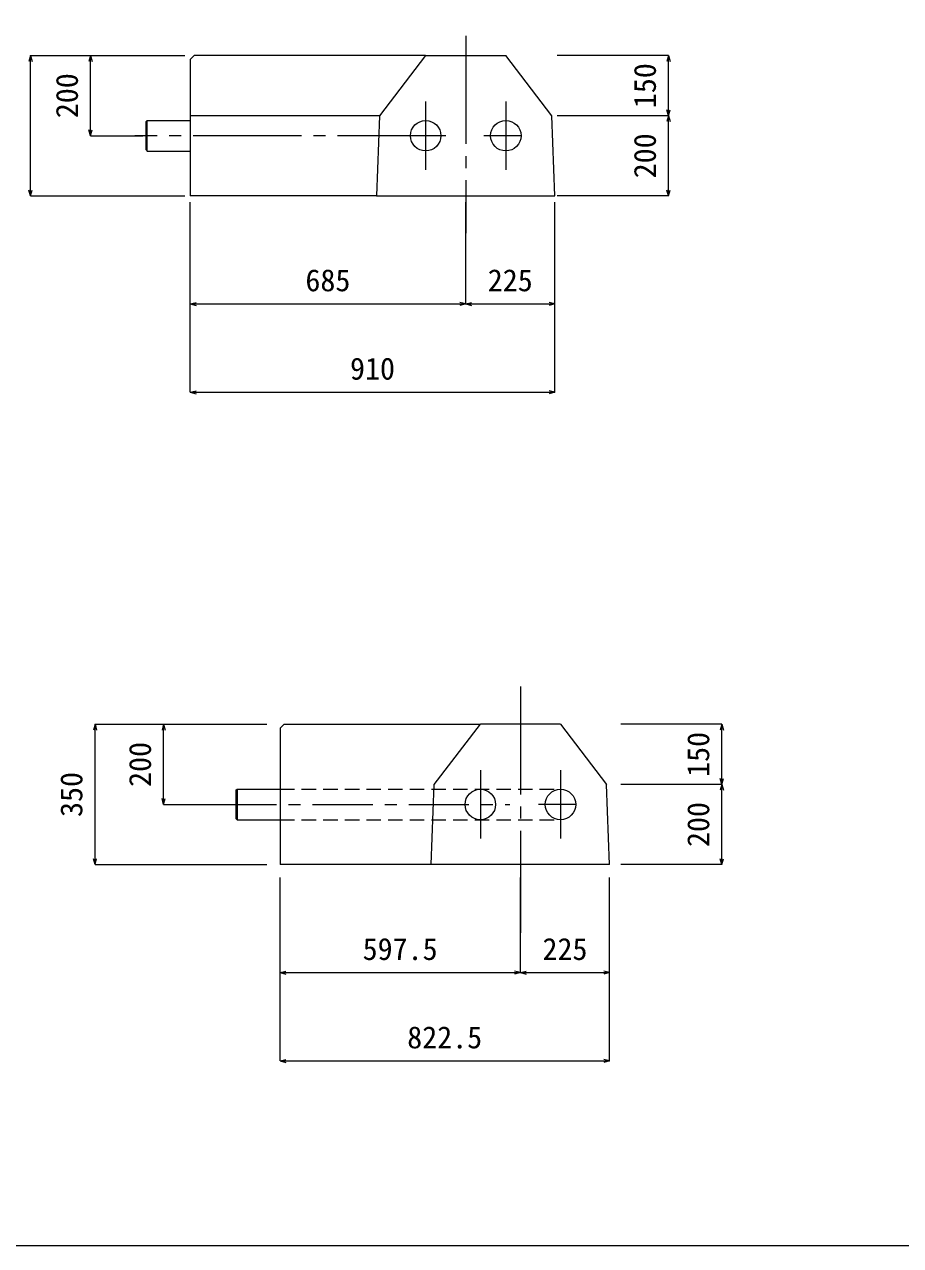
# Model space of a CAD drawing. Units: millimetres, scale not verified. Extents: x -4200 to 14901, y -2940 to 4824.
# Drawn here: x -401 to 1785, y -2940 to 106 of the extents above; entities that cross this region are included whole.
import ezdxf
from ezdxf.enums import TextEntityAlignment as Align

# ---------------------------------------------------------------- set-up
doc = ezdxf.new("R2010")
doc.units = ezdxf.units.MM
doc.header["$LTSCALE"] = 30
for name, pattern in [('CHAIN1', [8, 5, -1, 1, -1]), ('CHAIN2', [12, 9, -1, 1, -1]), ('DASHED1', [1.8, 1.2, -0.6])]:
    doc.linetypes.add(name, pattern=pattern)
for name, color, linetype, lineweight in [('1-0', 7, 'Continuous', 9), ('1-1_製品図', 3, 'Continuous', 9), ('1-2', 4, 'Continuous', 9), ('1-6_寸法', 4, 'Continuous', 9)]:
    doc.layers.add(name, color=color, linetype=linetype, lineweight=lineweight)
doc.styles.add('ＭＳ ゴシック', font='')
doc.styles.get('ＭＳ ゴシック').set_extended_font_data('MS Gothic')

msp = doc.modelspace()

# ---------------------------------------------------------------- linework, layer by layer
at = {"layer": '1-0', "color": 4}
for p, q in [((1206.09, 28.61), (928.03, 28.61)), ((1206.09, 28.61), (1202.21, 14.12)), ((1206.09, -121.39), (1206.09, 28.61)), ((1206.09, 28.61), (1209.98, 14.12)), ((1206.09, -121.39), (928.03, -121.39)), ((1206.09, -121.39), (1202.21, -106.9)), ((1206.09, -121.39), (1202.21, -135.88)), ((1206.09, -121.39), (1209.98, -106.9)), ((1206.09, -321.39), (1206.09, -121.39)), ((1206.09, -121.39), (1209.98, -135.88)), ((1206.09, -321.39), (928.03, -321.39)), ((1206.09, -321.39), (1202.21, -306.9)), ((1206.09, -321.39), (1209.98, -306.9))]:
    msp.add_line(p, q, dxfattribs=at)
at = {"layer": '1-0', "color": 5}
msp.add_lwpolyline([(4200, 2940), (-4200, 2940), (-4200, -2940), (4200, -2940)], close=True, dxfattribs=at)
at = {"layer": '1-1_製品図', "color": 7, "linetype": 'CHAIN2'}
for p, q in [((700.01, 77.98), (700.01, -414.54)), ((600.01, -86.07), (600.01, -256.71)), ((800.01, -86.07), (800.01, -256.71)), ((650.2, -171.39), (-125.44, -171.39)), ((838.01, -171.39), (745.5, -171.39)), ((736.57, -1754.28), (736.57, -1924.91)), ((936.57, -1754.28), (936.57, -1924.91)), ((974.57, -1839.59), (882.05, -1839.59))]:
    msp.add_line(p, q, dxfattribs=at)
at = {"layer": '1-1_製品図'}
for p, q in [((600.01, 28.61), (22.51, 28.61)), ((600.01, 28.61), (485.01, -121.39)), ((600.01, 28.61), (800.01, 28.61)), ((915.01, -121.39), (800.01, 28.61)), ((485.01, -121.39), (12.51, -121.39)), ((922.51, -321.39), (915.01, -121.39)), ((477.51, -321.39), (922.51, -321.39)), ((621.57, -1789.59), (736.57, -1639.59)), ((936.57, -1639.59), (736.57, -1639.59)), ((936.57, -1639.59), (1051.57, -1789.59)), ((236.57, -1649.59), (236.57, -1989.59)), ((614.07, -1989.59), (621.57, -1789.59)), ((1059.07, -1989.59), (1051.57, -1789.59)), ((1059.07, -1989.59), (236.57, -1989.59))]:
    msp.add_line(p, q, dxfattribs=at)
at = {"layer": '1-1_製品図', "color": 7, "linetype": 'CHAIN1'}
msp.add_line((78.07, -1839.59), (809.82, -1839.59), dxfattribs=at)
at = {"layer": '1-1_製品図'}
for points in [[(22.51, 28.61), (12.51, 18.61), (12.51, -321.39)], [(485.01, -121.39), (477.51, -321.39), (12.51, -321.39)], [(236.57, -1649.59), (246.57, -1639.59), (736.57, -1639.59)]]:
    msp.add_lwpolyline(points, dxfattribs=at)
at = {"layer": '1-2'}
for p, q in [((-94.66, -209.54), (12.51, -209.54)), ((129.4, -1801.44), (236.57, -1801.44))]:
    msp.add_line(p, q, dxfattribs=at)
at = {"layer": '1-2', "color": 7, "linetype": 'CHAIN2'}
msp.add_line((836.57, -1545), (836.57, -2159.62), dxfattribs=at)
at = {"layer": '1-2', "linetype": 'DASHED1'}
for p, q in [((236.57, -1801.44), (921.57, -1801.44)), ((236.57, -1877.74), (921.57, -1877.74))]:
    msp.add_line(p, q, dxfattribs=at)
at = {"layer": '1-2'}
for points in [[(-97.49, -206.71), (-94.66, -209.54), (-94.66, -133.24)], [(-97.49, -206.71), (-97.49, -136.07), (-94.66, -133.24), (12.51, -133.24)], [(126.57, -1804.27), (129.4, -1801.44), (129.4, -1877.74)], [(126.57, -1804.27), (126.57, -1874.92), (129.4, -1877.74), (236.57, -1877.74)]]:
    msp.add_lwpolyline(points, dxfattribs=at)
for centre in [(600.01, -171.39), (800.01, -171.39), (736.57, -1839.59), (936.57, -1839.59)]:
    msp.add_circle(centre, 38, dxfattribs=at)
at = {"layer": '1-6_寸法'}
for p, q in [((-385.95, 28.61), (-389.83, 14.12)), ((-385.95, -321.39), (-385.95, 28.61)), ((-385.95, 28.61), (-382.07, 14.12)), ((-385.95, 28.61), (-0.62, 28.61)), ((-236.31, 28.61), (-240.19, 14.12)), ((-236.31, -171.39), (-236.31, 28.61)), ((-236.31, 28.61), (-232.43, 14.12)), ((-236.31, 28.61), (-106.06, 28.61)), ((-236.31, -171.39), (-240.19, -156.9)), ((-236.31, -171.39), (-232.43, -156.9)), ((-236.31, -171.39), (-106.06, -171.39)), ((-385.95, -321.39), (-389.83, -306.9)), ((-385.95, -321.39), (-382.07, -306.9)), ((-385.95, -321.39), (-0.62, -321.39)), ((12.51, -590.9), (12.51, -336.82)), ((700.01, -590.9), (700.01, -336.82)), ((922.51, -590.9), (922.51, -336.82)), ((12.51, -590.9), (27, -587.01)), ((12.51, -590.9), (700.01, -590.9)), ((12.51, -590.9), (27, -594.78)), ((12.51, -811.3), (12.51, -590.9)), ((700.01, -590.9), (685.52, -587.01)), ((700.01, -590.9), (685.52, -594.78)), ((700.01, -590.9), (714.5, -587.01)), ((700.01, -590.9), (922.51, -590.9)), ((700.01, -590.9), (714.5, -594.78)), ((922.51, -590.9), (908.02, -587.01)), ((922.51, -590.9), (908.02, -594.78)), ((922.51, -811.3), (922.51, -590.9)), ((12.51, -811.3), (27, -807.42)), ((12.51, -811.3), (922.51, -811.3)), ((12.51, -811.3), (27, -815.18)), ((922.51, -811.3), (908.02, -807.42)), ((922.51, -811.3), (908.02, -815.18)), ((-225.1, -1639.59), (-228.98, -1654.08)), ((-225.1, -1989.59), (-225.1, -1639.59)), ((-225.1, -1639.59), (-221.22, -1654.08)), ((-225.1, -1639.59), (203.65, -1639.59)), ((-53.91, -1639.59), (-57.79, -1654.08)), ((-53.91, -1839.59), (-53.91, -1639.59)), ((-53.91, -1639.59), (-50.02, -1654.08)), ((-53.91, -1639.59), (203.65, -1639.59)), ((1339.23, -1639.59), (1087.53, -1639.59)), ((1339.23, -1639.59), (1335.35, -1654.08)), ((1339.23, -1789.59), (1339.23, -1639.59)), ((1339.23, -1639.59), (1343.12, -1654.08)), ((1339.23, -1789.59), (1087.53, -1789.59)), ((1339.23, -1789.59), (1335.35, -1775.11)), ((1339.23, -1789.59), (1335.35, -1804.08)), ((1339.23, -1789.59), (1343.12, -1775.11)), ((1339.23, -1989.59), (1339.23, -1789.59)), ((1339.23, -1789.59), (1343.12, -1804.08)), ((-53.91, -1839.59), (-57.79, -1825.11)), ((-53.91, -1839.59), (-50.02, -1825.11)), ((-53.91, -1839.59), (203.65, -1839.59)), ((-225.1, -1989.59), (-228.98, -1975.11)), ((-225.1, -1989.59), (-221.22, -1975.11)), ((1339.23, -1989.59), (1335.35, -1975.11)), ((1339.23, -1989.59), (1343.12, -1975.11)), ((-225.1, -1989.59), (203.65, -1989.59)), ((1339.23, -1989.59), (1087.53, -1989.59)), ((236.57, -2259.1), (236.57, -2021.99)), ((836.57, -2259.1), (836.57, -2021.99)), ((1059.07, -2259.1), (1059.07, -2021.99)), ((236.57, -2259.1), (251.06, -2255.22)), ((236.57, -2259.1), (836.57, -2259.1)), ((236.57, -2259.1), (251.06, -2262.99)), ((236.57, -2479.51), (236.57, -2259.1)), ((836.57, -2259.1), (822.08, -2255.22)), ((836.57, -2259.1), (822.08, -2262.99)), ((836.57, -2259.1), (851.06, -2255.22)), ((836.57, -2259.1), (1059.07, -2259.1)), ((836.57, -2259.1), (851.06, -2262.99)), ((1059.07, -2259.1), (1044.58, -2255.22)), ((1059.07, -2259.1), (1044.58, -2262.99)), ((1059.07, -2479.51), (1059.07, -2259.1)), ((236.57, -2479.51), (251.06, -2475.63)), ((236.57, -2479.51), (1059.07, -2479.51)), ((236.57, -2479.51), (251.06, -2483.39)), ((1059.07, -2479.51), (1044.58, -2475.63)), ((1059.07, -2479.51), (1044.58, -2483.39))]:
    msp.add_line(p, q, dxfattribs=at)

# ---------------------------------------------------------------- texts
at = {"layer": '1-0', "color": 4, "style": 'ＭＳ ゴシック'}
for s, p in [('150', (1191.09, -102.64)), ('200', (1191.09, -277.64))]:
    msp.add_text(s, height=54.99, rotation=90, dxfattribs=at).set_placement(p, align=Align.BOTTOM_LEFT)
at = {"layer": '1-6_寸法', "style": 'ＭＳ ゴシック'}
for s, p in [('200', (-251.31, -127.64)), ('150', (1324.23, -1770.84)), ('200', (-68.91, -1795.84)), ('350', (-240.1, -1870.84)), ('200', (1324.23, -1945.84))]:
    msp.add_text(s, height=54.99, rotation=90, dxfattribs=at).set_placement(p, align=Align.BOTTOM_LEFT)
for s, p in [('685', (300.01, -575.9)), ('225', (755.01, -575.9)), ('910', (411.26, -796.3)), ('597.5', (442.82, -2244.1)), ('225', (891.57, -2244.1)), ('822.5', (554.07, -2464.51))]:
    msp.add_text(s, height=54.99, dxfattribs=at).set_placement(p, align=Align.BOTTOM_LEFT)

doc.saveas('drawing.dxf')
